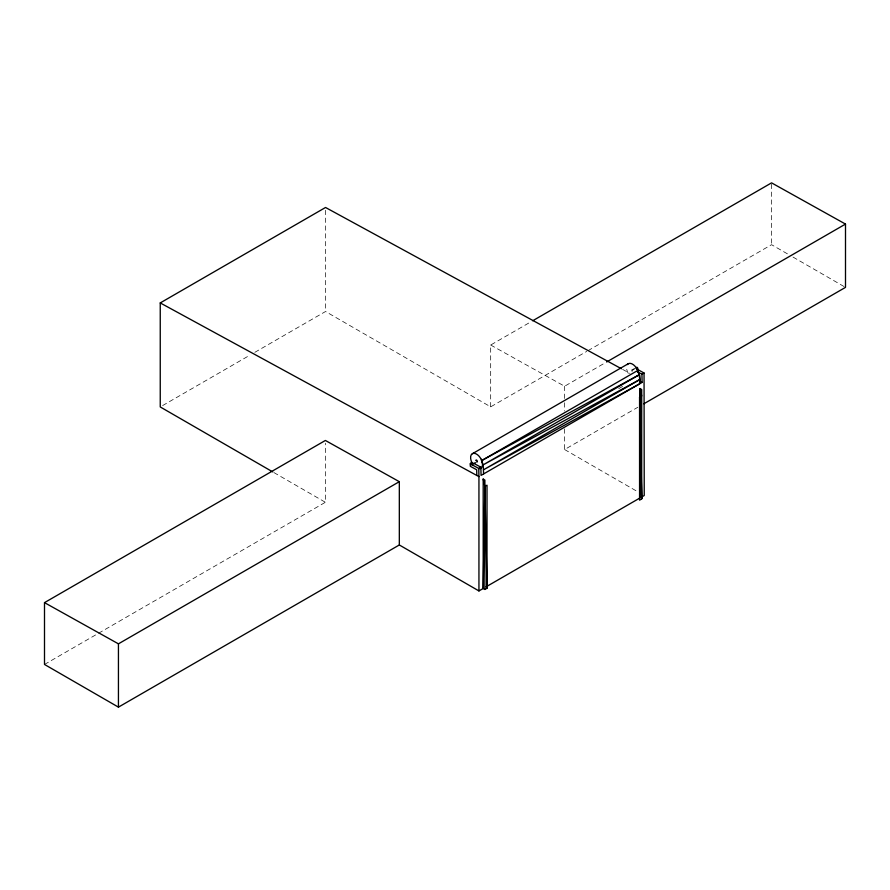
<?xml version="1.0" encoding="UTF-8"?>
<svg xmlns="http://www.w3.org/2000/svg" width="890" height="890" viewBox="0 0 890 890"><rect width="100%" height="100%" fill="white"/><g stroke="black" fill="none" stroke-linecap="round" stroke-linejoin="round"><path stroke-width="0.67" stroke-dasharray="4.45 3.34" d="M634.259 368.594L631.789 370.062L632.1 371.586M162.636 405.562L250.079 355.077M254.863 352.307L325.54 311.511L490.679 406.852L586.71 351.405M490.679 406.852L490.679 345.031L531.497 321.468M44.5 664.452L97.31 633.958M98.512 633.268L325.384 502.283L325.384 443.209M587.912 350.716L771.563 244.683L788.262 254.329M490.679 345.031L564.616 386.238L605.434 362.675M633.424 369.595L635.549 368.371M618.739 388.652L624.736 385.192M564.616 428.902L564.616 449.539L637.841 407.264M631.922 369.94L632.946 370.374M622.633 369.406L629.942 373.388M793.023 257.077L845.5 287.37M564.616 449.539L637.106 491.391M273.92 472.579L325.384 502.283M771.563 184.23L771.563 244.683M564.616 386.238L564.616 401.379M564.616 402.758L564.616 411.013M325.54 210.263L325.54 311.511M628.318 373.411A8.444 4.873 60 0 1 626.571 367.548"/><path stroke-width="1.33" d="M483.192 588.49L484.883 486.43L483.192 479.065L484.883 480.055L484.883 589.469L483.192 588.49L483.192 479.065M483.615 473.914L483.192 464.836L480.778 458.595M475.727 460.531C476.284 458.461 478.653 462.544 476.573 461.999M272.729 471.889L160.244 406.941L160.244 302.923L325.54 207.481L621.42 368.738M44.5 602.63L325.384 440.461L399.321 481.679L399.321 544.969L118.437 707.138L44.5 664.452L44.5 602.63L118.437 643.837L399.321 481.679M532.687 320.767L771.563 182.862L845.5 224.08L845.5 287.37L643.837 403.804M606.635 361.985L845.5 224.08M472.368 453.733L628.318 363.699M472.379 462.578L470.254 463.801L470.309 466.293L476.684 469.764L476.818 475.46M475.405 462.678L471.9 464.702L470.254 463.801L478.742 468.429L480.867 467.205L481.067 475.394L642.113 382.411L641.924 374.223L637.351 371.731M479.543 468.685A8.444 4.873 60 0 0 482.536 464.447L481.724 460.553L637.674 370.518L636.728 368.549A8.444 4.873 60 0 0 627.372 364.577M641.924 374.223L644.048 372.999L644.238 495.507L641.056 497.343M639.565 397.129L641.69 395.905L639.988 388.541L641.69 389.52L641.69 498.945L639.565 500.169L639.565 397.129L641.69 498.945L641.245 469.965M399.321 544.969L478.942 590.938L483.615 588.245M486.018 586.855L639.988 497.955L639.988 388.541L640.355 412.003M484.883 589.469L487.008 588.245L487.008 485.206L484.883 486.43L487.008 588.245M481.724 460.553L639.142 374.801L637.674 370.518L638.264 372.521M636.773 368.883C639.398 370.885 636.828 365.134 636.372 368.06M637.196 369.261L644.048 372.999M642.113 382.411L639.988 381.254L639.854 375.558M473.591 463.234L480.867 467.205M160.244 302.923L478.942 476.617L478.942 590.938M478.742 468.429L478.942 476.617M118.437 643.837L118.437 707.138M472.334 463.412A8.444 4.873 60 0 1 472.334 453.666A8.444 4.873 60 0 1 480.778 458.539M639.777 379.585L639.565 383.879L483.826 469.62L639.777 379.585L639.142 374.801L483.192 464.836L639.777 379.585M471.077 462.989C471.733 467.172 473.992 462.077 471.077 462.989"/></g></svg>
